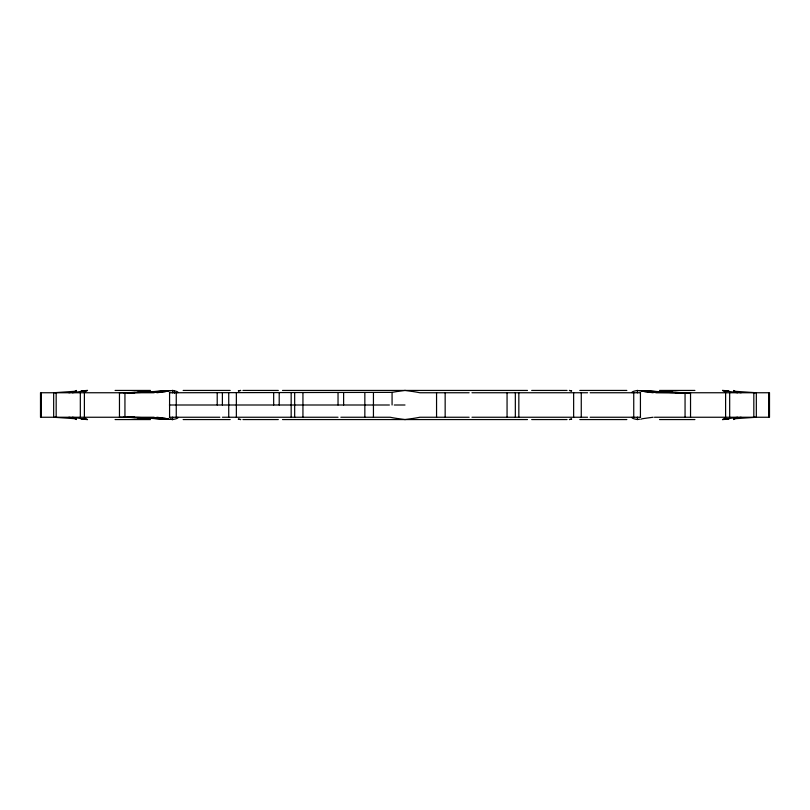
<?xml version="1.0" encoding="UTF-8"?>
<svg xmlns="http://www.w3.org/2000/svg" width="810" height="810" viewBox="0 0 810 810"><rect width="100%" height="100%" fill="white"/><g stroke="black" fill="none" stroke-linecap="round" stroke-linejoin="round"><path stroke-width="1.21" d="M174.433 393.174L174.444 390.805L172.57 390.44A18.691 0.82 -7.6 0 1 170.404 390.805M733.961 419.296L734.569 418.8M84.766 391.827L87.49 390.44L81.233 390.865M728.767 419.134L722.51 419.56L725.233 418.173M640.842 419.246L642.026 418.8A18.691 0.82 -7.6 0 1 653.133 417.251M172.57 417.14L172.57 419.56A18.691 0.82 7.6 0 0 170.404 419.195L172.57 419.56A18.691 2.45 -2.5 0 0 177.805 417.251M469.132 392.749L419.803 392.749A18.691 1.154 7.1 0 0 405 390.44A18.691 1.154 -7.1 0 0 392.07 392.384L169.401 392.749M72.282 392.749L87.49 390.44M722.51 419.56L737.718 417.251M76.221 391.21L53.662 392.749L53.662 417.251L76.221 418.79M733.779 418.79L756.337 417.251L756.337 392.749L733.779 391.21M139.452 392.465L170.09 390.703M137.194 392.425L169.158 390.754L167.974 391.2A18.691 0.82 -7.6 0 1 156.867 392.749M138.429 392.435L167.974 391.2L127.453 392.749L135.037 392.516M137.558 392.445L165.341 391.594M123.353 392.749L162.567 391.989L119.617 392.749M115.081 390.44L150.478 390.44M183.141 390.44L230.202 390.44M242.939 390.44L278.326 390.44M282.498 390.44L527.502 390.44M531.674 390.44L567.061 390.44M579.798 390.44L626.859 390.44M659.522 390.44L694.919 390.44M154.183 392.749L40.5 392.749L40.5 417.251L154.183 417.251M471.967 392.749L587.615 392.749M590.115 392.749L640.599 392.749M655.817 392.749L769.5 392.749L769.5 417.251L654.48 417.251M169.401 405L389.387 405M394.267 405L405 405M169.401 417.251L219.885 417.251M222.385 417.251L338.033 417.251M340.868 417.251L390.197 417.251A18.691 1.154 7.1 0 0 405 419.56A18.691 1.154 -7.1 0 0 419.803 417.251L469.132 417.251M471.967 417.251L587.615 417.251M590.115 417.251L640.599 417.251M115.081 419.56L150.478 419.56M183.141 419.56L230.202 419.56M242.939 419.56L278.326 419.56M282.498 419.56L527.502 419.56M531.674 419.56L567.061 419.56M579.798 419.56L626.859 419.56M659.522 419.56L694.919 419.56M650.278 392.384L690.383 392.749M119.617 417.251L162.567 418.011L123.353 417.251M689.482 392.749L647.433 391.989L686.647 392.749M644.659 391.594L672.442 392.445M674.963 392.516L682.546 392.749L639.91 390.703M135.037 417.484L127.453 417.251L169.158 419.246L137.194 417.575M137.558 417.555L165.341 418.406M671.571 392.435L642.026 391.2A18.691 0.82 7.6 0 0 653.133 392.749M138.429 417.565L167.974 418.8A18.691 0.82 7.6 0 0 156.867 417.251M672.806 392.425L640.842 390.754L670.548 392.465M139.452 417.535L169.158 419.246M725.233 391.827L722.51 390.44L728.767 390.865M81.233 419.134L87.49 419.56L84.766 418.173M722.51 390.44L737.718 392.749M72.282 417.251L87.49 419.56M170.404 419.195L172.57 419.56M734.062 390.754L734.569 391.2M75.431 418.8L75.938 419.246M76.292 419.56L76.292 419.56A18.691 2.319 3.6 0 0 68.891 417.251M392.07 392.384L392.08 405M768.649 392.749L768.649 417.251M753.826 392.749L753.826 417.251M729.678 392.749L729.678 417.251M725.608 392.749L725.608 417.251M690.535 392.749L690.535 417.251M685.058 392.749L685.058 417.251M640.426 392.749L640.426 417.251M639.596 390.805A18.691 0.82 7.6 0 1 637.429 390.44L637.429 392.86M637.429 417.14L637.429 419.56A18.691 0.82 -7.6 0 1 639.596 419.195M633.744 392.749L633.744 417.251M581.266 392.749L581.266 417.251M573.642 392.749L573.642 417.251M518.835 392.749L518.835 417.251M515.332 392.749L515.332 417.251M507.06 392.749L507.06 417.251M445.156 392.749L445.156 417.251M436.56 392.749L436.56 417.251M373.44 392.749L373.44 417.251M364.844 392.749L364.844 417.251M343.622 392.749L343.622 405M338.033 392.749L338.033 405M302.94 392.749L302.94 417.251M294.668 392.749L294.668 417.251M291.165 392.749L291.165 417.251M279.207 392.749L279.207 405M273.669 392.749L273.669 405M236.358 392.749L236.358 417.251M228.734 392.749L228.734 417.251M222.385 392.749L222.385 405M217.212 392.749L217.212 405M176.256 392.749L176.256 417.251M172.57 392.86L172.57 390.44A18.691 2.45 2.5 0 1 177.805 392.749M169.573 392.749L169.573 417.251M124.942 392.749L124.942 417.251M119.465 392.749L119.465 417.251M84.392 392.749L84.392 417.251M80.322 392.749L80.322 417.251M56.173 392.749L56.173 417.251M41.351 392.749L41.351 417.251M632.195 392.749A18.691 2.45 -2.5 0 1 637.429 390.44M741.11 392.749A18.691 2.319 3.6 0 1 733.708 390.44M76.292 390.44A18.691 2.319 -3.6 0 1 68.891 392.749M637.429 419.56A18.691 2.45 2.5 0 1 632.195 417.251M733.708 419.56A18.691 2.319 -3.6 0 1 741.11 417.251M240.651 390.44L238.423 390.947L240.651 390.44M571.577 419.053L569.349 419.56L571.617 419.104M134.733 392.556L131.048 392.749L134.744 392.597M678.952 392.749L675.256 392.597L678.952 392.749M134.744 417.403L131.048 417.251L134.733 417.444M571.617 390.896L569.349 390.44L571.577 390.947M240.651 419.56L238.383 419.104L240.651 419.56"/></g></svg>
